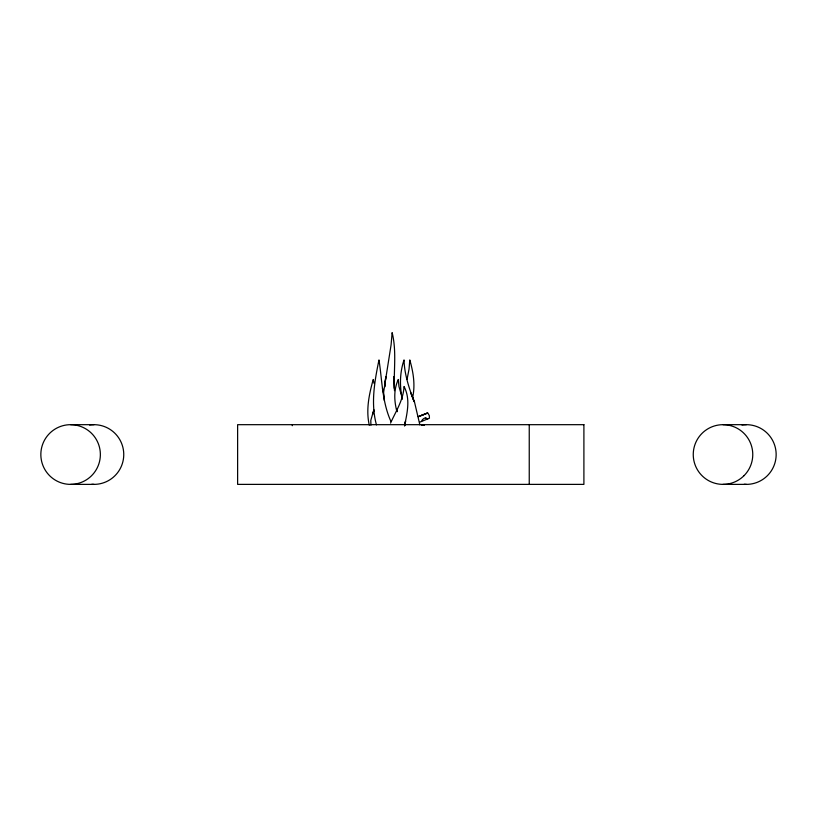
<?xml version="1.0" encoding="UTF-8"?>
<svg xmlns="http://www.w3.org/2000/svg" width="817" height="817" viewBox="0 0 817 817"><rect width="100%" height="100%" fill="white"/><g stroke="black" fill="none" stroke-linecap="round" stroke-linejoin="round"><path stroke-width="1.23" d="M412.534 397.991C415.475 385.185 413.341 372.307 409.787 359.919L409.051 369.07L407.08 379.272M383.479 393.1L391.098 344.794L392.14 332.621C396.888 351.729 393.426 371.347 394.468 390.679M404.772 425.8L405.579 421.082L404.762 424.626M404.538 425.8C407.213 412.748 410.594 398.91 404.037 386.502C403.475 399.83 395.857 411.288 390.557 423.104M373.829 409.838L370.806 420.336L370.928 425.218M422.42 420.571C420.5 421.368 424.697 416.997 425.555 418.151M419.948 422.093L429.436 418.192L429.313 415.608L427.761 412.932L418.406 416.65M418.866 416.466L427.577 413.024L418.304 416.619M423.604 424.983L424.411 425.136M70.609 424.677A29.851 29.759 -90 0 1 96.375 469.458A29.851 29.759 -90 0 1 44.833 469.458A29.851 29.759 -90 0 1 70.609 424.677L93.996 424.677M723.004 424.677L746.391 424.677M70.609 484.379L93.996 484.379M723.004 484.379L746.391 484.379M390.863 421.276C382.101 401.862 382.203 380.548 378.976 359.919C374.635 381.151 370.561 403.578 376.463 424.871M401.872 396.623L398.962 386.502L398.277 379.507C393.6 389.689 394.121 400.79 396.868 411.451M382.479 388.075L384 394.928L384.235 400.31M369.294 425.218C365.802 409.96 369.09 394.294 373.226 379.507L374.043 383.326M419.856 424.871L414.444 401.76L410.88 392.967L414.168 401.76C409.143 388.32 404.384 374.349 404.037 359.919C399.748 372.675 399.503 386.135 402.352 399.247M396.878 409.174L397.225 411.686M393.692 376.555L394.172 388.259M529.242 424.677L529.242 484.379M292.282 424.677L292.282 425.698M741.959 425.014A29.851 29.759 -90 0 1 776.13 453.404A29.851 29.759 -90 0 1 744.175 484.297M89.553 425.014A29.851 29.759 -90 0 1 123.735 453.404A29.851 29.759 -90 0 1 91.78 484.297M385.798 376.555L384.633 387.095L385.818 376.555M373.849 410.246L373.022 413.953L373.859 410.246M425.841 418.13L427.597 419.172L425.912 418.049M424.013 424.942L421.511 425.34L424.013 424.942M583.9 424.677L237.624 424.677L237.624 484.379L583.9 484.379L583.9 424.677M744.052 475.637A29.851 29.759 -90 0 0 730.704 425.698A29.851 29.759 -90 0 0 694.266 462.259A29.851 29.759 -90 0 0 744.052 475.637"/></g></svg>
